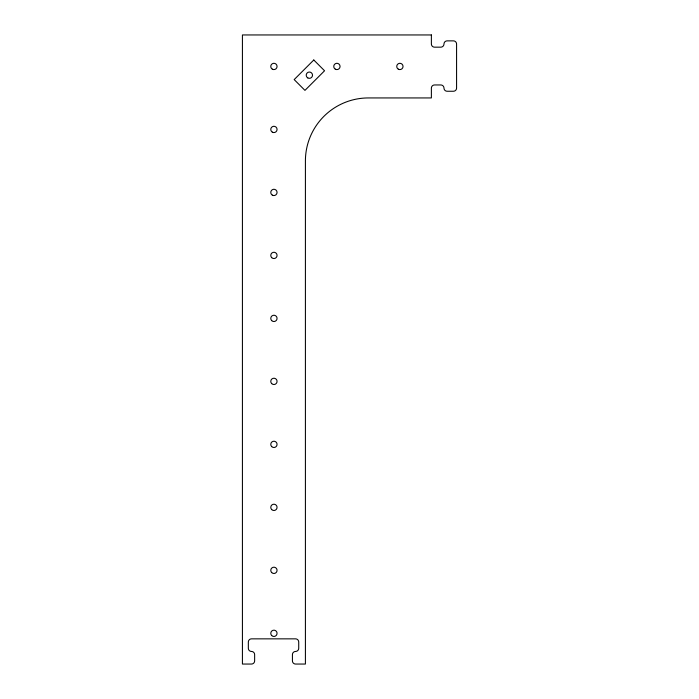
<?xml version="1.0" encoding="UTF-8"?>
<svg xmlns="http://www.w3.org/2000/svg" width="699" height="699" viewBox="0 0 699 699"><rect width="100%" height="100%" fill="white"/><g stroke="black" fill="none" stroke-linecap="round" stroke-linejoin="round"><path stroke-width="1.05" d="M313.781 59.992L294.183 79.59L304.956 90.372L324.554 70.774L313.781 59.992M431.379 34.95L242.422 34.95L242.422 664.05L251.483 664.05A3.146 3.146 0 0 0 254.637 660.904L254.637 654.605A3.146 3.146 0 0 0 251.483 651.451A3.146 3.146 0 0 1 248.337 648.305L248.337 642.005A3.146 3.146 0 0 1 251.483 638.851L295.581 638.851A3.146 3.146 0 0 1 298.726 642.005L298.726 648.305A3.146 3.146 0 0 1 295.581 651.451A3.146 3.146 0 0 0 292.427 654.605L292.427 660.904A3.146 3.146 0 0 0 295.581 664.05L305.411 664.05L305.411 160.927A62.989 62.989 0 0 1 368.399 97.939L431.379 97.939L431.379 88.109A3.146 3.146 0 0 1 434.533 84.955L440.833 84.955A3.146 3.146 0 0 1 443.979 88.109A3.146 3.146 0 0 0 447.133 91.254L453.433 91.254A3.146 3.146 0 0 0 456.578 88.109L456.578 44.011A3.146 3.146 0 0 0 453.433 40.865L447.133 40.865A3.146 3.146 0 0 0 443.979 44.011A3.146 3.146 0 0 1 440.833 47.165L434.533 47.165A3.146 3.146 0 0 1 431.379 44.011L431.379 34.95M335.328 69.175A3.146 3.146 0 0 0 340.055 66.44A3.146 3.146 0 0 0 335.328 63.714A3.146 3.146 0 0 0 335.328 69.175M398.316 69.175A3.146 3.146 0 0 0 403.035 66.44A3.146 3.146 0 0 0 398.316 63.714A3.146 3.146 0 0 0 398.316 69.175M271.693 446.591A3.146 3.146 0 0 0 276.961 445.176A3.146 3.146 0 0 0 273.099 441.322A3.146 3.146 0 0 0 271.693 446.591M272.339 195.143A3.146 3.146 0 0 0 277.066 192.417A3.146 3.146 0 0 0 272.339 189.691A3.146 3.146 0 0 0 272.339 195.143M272.339 132.155A3.146 3.146 0 0 0 277.066 129.429A3.146 3.146 0 0 0 272.339 126.702A3.146 3.146 0 0 0 272.339 132.155M271.693 383.602A3.146 3.146 0 0 0 276.961 382.196A3.146 3.146 0 0 0 273.099 378.334A3.146 3.146 0 0 0 271.693 383.602M271.693 635.548A3.146 3.146 0 0 0 276.961 634.142A3.146 3.146 0 0 0 273.099 630.28A3.146 3.146 0 0 0 271.693 635.548M271.693 509.58A3.146 3.146 0 0 0 276.961 508.164A3.146 3.146 0 0 0 273.099 504.311A3.146 3.146 0 0 0 271.693 509.58M271.693 257.634A3.146 3.146 0 0 0 276.961 256.218A3.146 3.146 0 0 0 273.099 252.365A3.146 3.146 0 0 0 271.693 257.634M272.339 69.175A3.146 3.146 0 0 0 277.066 66.44A3.146 3.146 0 0 0 272.339 63.714A3.146 3.146 0 0 0 272.339 69.175M271.693 320.614A3.146 3.146 0 0 0 276.961 319.207A3.146 3.146 0 0 0 273.099 315.345A3.146 3.146 0 0 0 271.693 320.614M271.693 572.568A3.146 3.146 0 0 0 276.961 571.153A3.146 3.146 0 0 0 273.099 567.3A3.146 3.146 0 0 0 271.693 572.568M307.796 77.912A3.146 3.146 0 0 0 312.514 75.186A3.146 3.146 0 0 0 307.796 72.451A3.146 3.146 0 0 0 307.796 77.912"/></g></svg>
